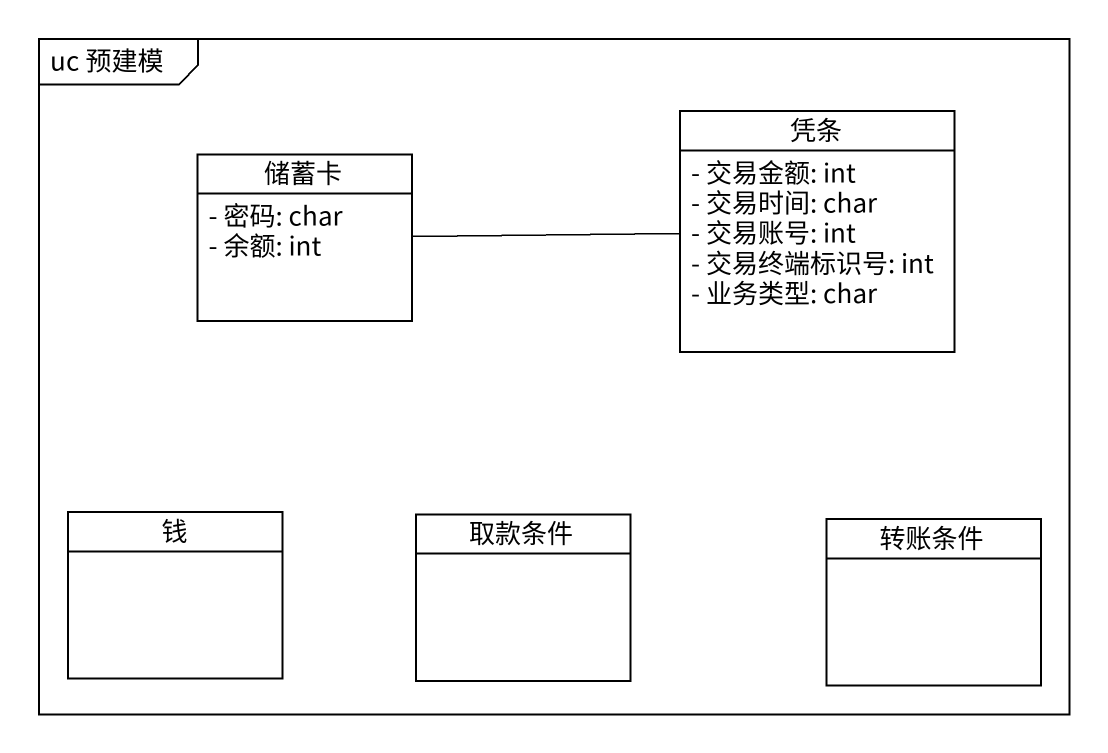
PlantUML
@startuml
mainframe uc 预建模
hide circle
hide empty members
skinparam classAttributeIconSize 0
class 凭条 {
  - 交易金额: int
  - 交易时间: char
  - 交易账号: int
  - 交易终端标识号: int
  - 业务类型: char
}
class 储蓄卡 {
  - 密码: char
  - 余额: int
}
class 钱
class 取款条件
class 转账条件
储蓄卡 -right- 凭条
@enduml
